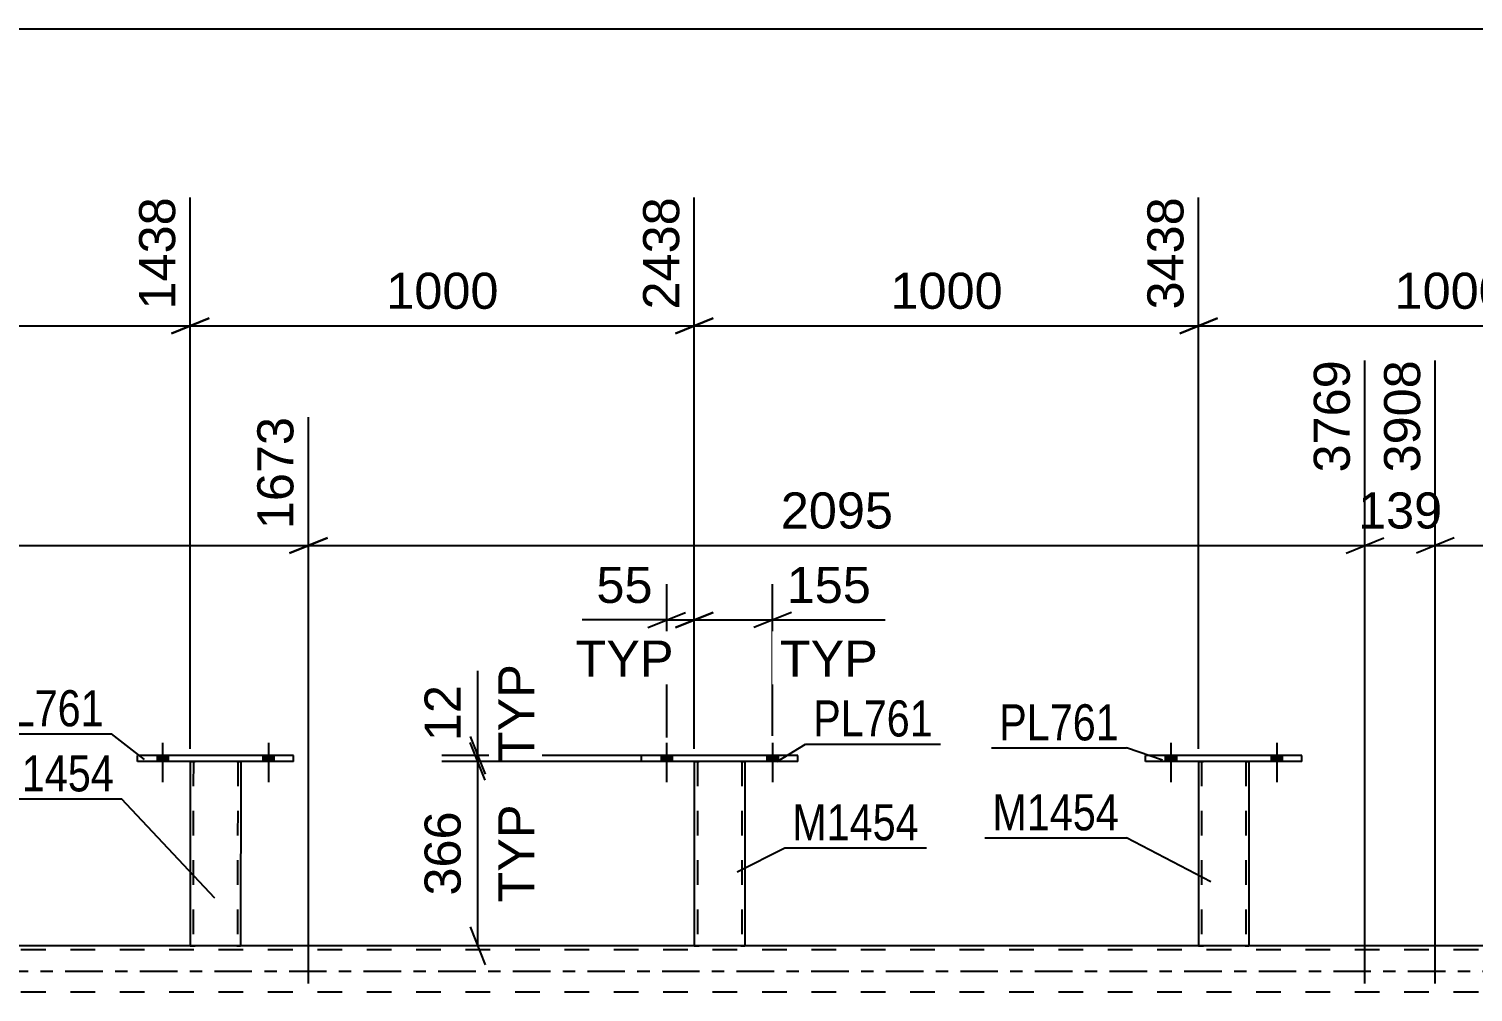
# Model space of a CAD drawing. Header units: millimetres. Extents: x 0 to 841, y 0 to 594.
# Drawn here: x 93.3 to 207.9, y 434.6 to 511.1 of the extents above; entities that cross this region are included whole.
import ezdxf

# ---------------------------------------------------------------- set-up
doc = ezdxf.new("R2010")
doc.units = ezdxf.units.MM
doc.linetypes.add('DXK_LINE_DOT2', pattern=[3.9198, 1.9599, -1.9599])
doc.linetypes.add('DXK_LINE_DOT3', pattern=[5.9187, 2.979, -0.9799, 0.9799, -0.9799])
doc.styles.add('Arial', font='ARIAL.TTF', dxfattribs={"height": 0.2})
doc.styles.add('Arial Narrow', font='ARIALN.TTF', dxfattribs={"height": 0.2})

# ---------------------------------------------------------------- blocks, each defined once
blk = doc.blocks.new('Bolt-318892572-5071 - 4655')
at = {"linetype": 'Continuous'}
for points in [[(183.47, 452.92), (184.35, 452.92), (184.35, 453.4), (183.47, 453.4)], [(191.87, 452.92), (192.75, 452.92), (192.75, 453.4), (191.87, 453.4)]]:
    blk.add_hatch(color=1, dxfattribs=at).paths.add_polyline_path(points)
at = {"color": 1, "linetype": 'Continuous'}
for p, q in [((183.91, 454.4), (183.91, 451.28)), ((192.31, 454.4), (192.31, 451.28)), ((183.47, 453.4), (183.47, 452.92)), ((184.35, 453.4), (184.35, 452.92)), ((191.87, 453.4), (191.87, 452.92)), ((192.75, 453.4), (192.75, 452.92))]:
    blk.add_line(p, q, dxfattribs=at)
blk = doc.blocks.new('Part-318892572-4918 - 4655')
at = {"color": 2, "linetype": 'Continuous'}
for p, q in [((181.91, 452.92), (181.91, 453.4)), ((194.31, 453.4), (181.91, 453.4)), ((194.31, 452.92), (181.91, 452.92)), ((194.31, 452.92), (194.31, 453.4))]:
    blk.add_line(p, q, dxfattribs=at)
blk = doc.blocks.new('Part-318892572-4968 - 4655')
at = {"color": 2, "linetype": 'Continuous'}
for p, q in [((101.91, 452.92), (101.91, 453.4)), ((114.31, 453.4), (101.91, 453.4)), ((114.31, 452.92), (101.91, 452.92)), ((114.31, 452.92), (114.31, 453.4))]:
    blk.add_line(p, q, dxfattribs=at)
blk = doc.blocks.new('Part-318892572-4923 - 4655')
at = {"color": 2, "linetype": 'Continuous'}
for p, q in [((146.1, 452.92), (146.1, 438.28)), ((150.1, 452.92), (150.1, 438.28)), ((146.14, 438.28), (146.1, 438.28)), ((146.24, 438.28), (146.14, 438.28)), ((146.39, 438.28), (146.24, 438.28)), ((149.8, 438.28), (146.39, 438.28)), ((149.96, 438.28), (149.8, 438.28)), ((150.06, 438.28), (149.96, 438.28)), ((150.1, 438.28), (150.06, 438.28))]:
    blk.add_line(p, q, dxfattribs=at)
at = {"color": 7, "linetype": 'DXK_LINE_DOT2'}
for p, q in [((146.1, 452.92), (146.1, 452.92)), ((146.1, 452.92), (146.1, 452.92)), ((146.1, 452.92), (146.1, 452.92)), ((146.14, 452.92), (146.1, 452.92)), ((146.1, 452.92), (146.14, 452.92)), ((146.24, 452.92), (146.14, 452.92)), ((146.14, 452.92), (146.24, 452.92)), ((146.36, 452.92), (146.24, 452.92)), ((146.24, 452.92), (146.4, 452.92)), ((146.34, 452.92), (146.34, 452.92)), ((146.34, 452.92), (146.34, 438.28)), ((146.36, 452.92), (146.34, 452.92)), ((146.34, 452.92), (146.36, 452.92)), ((149.81, 452.92), (146.36, 452.92)), ((146.41, 452.92), (146.36, 452.92)), ((146.36, 452.92), (146.41, 452.92)), ((149.81, 452.92), (146.4, 452.92)), ((149.72, 452.92), (146.41, 452.92)), ((146.41, 452.92), (146.49, 452.92)), ((149.79, 452.92), (146.49, 452.92)), ((149.79, 452.92), (149.72, 452.92)), ((149.84, 452.92), (149.79, 452.92)), ((149.79, 452.92), (149.84, 452.92)), ((149.81, 452.92), (149.96, 452.92)), ((149.96, 452.92), (149.81, 452.92)), ((149.86, 452.92), (149.84, 452.92)), ((149.84, 452.92), (149.86, 452.92)), ((149.86, 452.92), (149.86, 452.92)), ((149.86, 452.92), (149.86, 438.28)), ((149.96, 452.92), (150.07, 452.92)), ((150.07, 452.92), (149.96, 452.92)), ((150.07, 452.92), (150.1, 452.92)), ((150.1, 452.92), (150.07, 452.92)), ((150.1, 452.92), (150.1, 452.92)), ((150.1, 452.92), (150.1, 452.92)), ((150.1, 452.92), (150.1, 452.92)), ((146.1, 438.28), (146.14, 438.28)), ((146.14, 438.28), (146.24, 438.28)), ((146.24, 438.28), (146.39, 438.28)), ((146.36, 438.28), (146.34, 438.28)), ((146.34, 438.28), (146.36, 438.28)), ((146.41, 438.28), (146.36, 438.28)), ((146.36, 438.28), (146.39, 438.28)), ((149.8, 438.28), (146.39, 438.28)), ((146.39, 438.28), (146.41, 438.28)), ((149.71, 438.28), (146.41, 438.28)), ((146.41, 438.28), (146.49, 438.28)), ((149.84, 438.28), (146.49, 438.28)), ((149.79, 438.28), (149.71, 438.28)), ((149.84, 438.28), (149.79, 438.28)), ((149.8, 438.28), (149.96, 438.28)), ((149.86, 438.28), (149.84, 438.28)), ((149.84, 438.28), (149.86, 438.28)), ((149.96, 438.28), (150.06, 438.28)), ((150.06, 438.28), (150.1, 438.28))]:
    blk.add_line(p, q, dxfattribs=at)
blk = doc.blocks.new('Part-318892572-4928 - 4655')
at = {"color": 2, "linetype": 'Continuous'}
for p, q in [((141.9, 452.92), (141.9, 453.4)), ((154.3, 453.4), (141.9, 453.4)), ((154.3, 452.92), (141.9, 452.92)), ((154.3, 452.92), (154.3, 453.4))]:
    blk.add_line(p, q, dxfattribs=at)
blk = doc.blocks.new('Part-318892572-4933 - 4655')
at = {"color": 2, "linetype": 'Continuous'}
for p, q in [((106.11, 452.92), (106.1, 438.28)), ((110.11, 452.92), (110.1, 438.28)), ((106.14, 438.28), (106.1, 438.28)), ((106.25, 438.28), (106.14, 438.28)), ((106.4, 438.28), (106.25, 438.28)), ((109.81, 438.28), (106.4, 438.28)), ((109.96, 438.28), (109.81, 438.28)), ((110.07, 438.28), (109.96, 438.28)), ((110.1, 438.28), (110.07, 438.28))]:
    blk.add_line(p, q, dxfattribs=at)
at = {"color": 7, "linetype": 'DXK_LINE_DOT2'}
for p, q in [((106.11, 452.92), (106.11, 452.92)), ((106.11, 452.92), (106.11, 452.92)), ((106.11, 452.92), (106.11, 452.92)), ((106.15, 452.92), (106.11, 452.92)), ((106.11, 452.92), (106.15, 452.92)), ((106.25, 452.92), (106.15, 452.92)), ((106.15, 452.92), (106.25, 452.92)), ((106.41, 452.92), (106.25, 452.92)), ((106.25, 452.92), (106.41, 452.92)), ((106.35, 452.92), (106.34, 438.28)), ((106.35, 452.92), (106.35, 452.92)), ((106.37, 452.92), (106.35, 452.92)), ((106.35, 452.92), (106.37, 452.92)), ((106.42, 452.92), (106.37, 452.92)), ((106.37, 452.92), (106.42, 452.92)), ((109.81, 452.92), (106.41, 452.92)), ((109.81, 452.92), (106.41, 452.92)), ((109.72, 452.92), (106.42, 452.92)), ((106.42, 452.92), (106.5, 452.92)), ((109.8, 452.92), (106.5, 452.92)), ((109.8, 452.92), (109.72, 452.92)), ((109.85, 452.92), (109.8, 452.92)), ((109.8, 452.92), (109.85, 452.92)), ((109.81, 452.92), (109.97, 452.92)), ((109.97, 452.92), (109.81, 452.92)), ((109.87, 452.92), (109.85, 452.92)), ((109.85, 452.92), (109.87, 452.92)), ((109.87, 452.92), (109.86, 438.28)), ((109.87, 452.92), (109.87, 452.92)), ((109.97, 452.92), (110.07, 452.92)), ((110.07, 452.92), (109.97, 452.92)), ((110.07, 452.92), (110.11, 452.92)), ((110.11, 452.92), (110.07, 452.92)), ((110.11, 452.92), (110.11, 452.92)), ((110.11, 452.92), (110.11, 452.92)), ((110.11, 452.92), (110.11, 452.92)), ((106.1, 438.28), (106.14, 438.28)), ((106.14, 438.28), (106.25, 438.28)), ((106.25, 438.28), (106.4, 438.28)), ((106.36, 438.28), (106.34, 438.28)), ((106.34, 438.28), (106.36, 438.28)), ((106.42, 438.28), (106.36, 438.28)), ((106.36, 438.28), (106.4, 438.28)), ((109.81, 438.28), (106.4, 438.28)), ((106.4, 438.28), (106.42, 438.28)), ((109.72, 438.28), (106.42, 438.28)), ((106.42, 438.28), (106.49, 438.28)), ((109.79, 438.28), (106.49, 438.28)), ((109.79, 438.28), (109.72, 438.28)), ((109.85, 438.28), (109.79, 438.28)), ((109.79, 438.28), (109.85, 438.28)), ((109.81, 438.28), (109.96, 438.28)), ((109.86, 438.28), (109.85, 438.28)), ((109.85, 438.28), (109.86, 438.28)), ((109.96, 438.28), (110.07, 438.28)), ((110.07, 438.28), (110.1, 438.28))]:
    blk.add_line(p, q, dxfattribs=at)
blk = doc.blocks.new('Part-318892572-5029 - 4655')
at = {"color": 2, "linetype": 'Continuous'}
for p, q in [((106.1, 438.28), (84.35, 438.28)), ((146.1, 438.28), (110.1, 438.28)), ((186.1, 438.28), (150.1, 438.28)), ((226.11, 438.28), (190.1, 438.28))]:
    blk.add_line(p, q, dxfattribs=at)
at = {"color": 7, "linetype": 'DXK_LINE_DOT2'}
for p, q in [((768.84, 437.96), (84.35, 437.96)), ((768.84, 438.28), (106.1, 438.28)), ((110.1, 438.28), (106.1, 438.28)), ((150.1, 438.28), (146.1, 438.28)), ((190.1, 438.28), (186.1, 438.28)), ((768.84, 434.6), (84.35, 434.6))]:
    blk.add_line(p, q, dxfattribs=at)
at = {"color": 7, "linetype": 'DXK_LINE_DOT3'}
blk.add_line((84.35, 436.28), (778.64, 436.28), dxfattribs=at)
blk = doc.blocks.new('Bolt-318892572-5072 - 4655')
at = {"linetype": 'Continuous'}
for points in [[(183.47, 452.92), (184.35, 452.92), (184.35, 453.4), (183.47, 453.4)], [(191.87, 452.92), (192.75, 452.92), (192.75, 453.4), (191.87, 453.4)]]:
    blk.add_hatch(color=1, dxfattribs=at).paths.add_polyline_path(points)
at = {"color": 1, "linetype": 'Continuous'}
for p, q in [((183.91, 454.4), (183.91, 451.28)), ((192.31, 454.4), (192.31, 451.28)), ((183.47, 453.4), (183.47, 452.92)), ((184.35, 453.4), (184.35, 452.92)), ((191.87, 453.4), (191.87, 452.92)), ((192.75, 453.4), (192.75, 452.92))]:
    blk.add_line(p, q, dxfattribs=at)
blk = doc.blocks.new('Bolt-318892572-5073 - 4655')
at = {"linetype": 'Continuous'}
for points in [[(143.46, 452.92), (144.34, 452.92), (144.34, 453.4), (143.46, 453.4)], [(151.86, 452.92), (152.74, 452.92), (152.74, 453.4), (151.86, 453.4)]]:
    blk.add_hatch(color=1, dxfattribs=at).paths.add_polyline_path(points)
at = {"color": 1, "linetype": 'Continuous'}
for p, q in [((143.9, 454.4), (143.9, 451.28)), ((152.3, 454.4), (152.3, 451.28)), ((143.46, 453.4), (143.46, 452.92)), ((144.34, 453.4), (144.34, 452.92)), ((151.86, 453.4), (151.86, 452.92)), ((152.74, 453.4), (152.74, 452.92))]:
    blk.add_line(p, q, dxfattribs=at)
blk = doc.blocks.new('Bolt-318892572-5074 - 4655')
at = {"linetype": 'Continuous'}
for points in [[(143.46, 452.92), (144.34, 452.92), (144.34, 453.4), (143.46, 453.4)], [(151.86, 452.92), (152.74, 452.92), (152.74, 453.4), (151.86, 453.4)]]:
    blk.add_hatch(color=1, dxfattribs=at).paths.add_polyline_path(points)
at = {"color": 1, "linetype": 'Continuous'}
for p, q in [((143.9, 454.4), (143.9, 451.28)), ((152.3, 454.4), (152.3, 451.28)), ((143.46, 453.4), (143.46, 452.92)), ((144.34, 453.4), (144.34, 452.92)), ((151.86, 453.4), (151.86, 452.92)), ((152.74, 453.4), (152.74, 452.92))]:
    blk.add_line(p, q, dxfattribs=at)
blk = doc.blocks.new('Bolt-318892572-5075 - 4655')
at = {"linetype": 'Continuous'}
for points in [[(103.47, 452.92), (104.35, 452.92), (104.35, 453.4), (103.47, 453.4)], [(111.87, 452.92), (112.75, 452.92), (112.75, 453.4), (111.87, 453.4)]]:
    blk.add_hatch(color=1, dxfattribs=at).paths.add_polyline_path(points)
at = {"color": 1, "linetype": 'Continuous'}
for p, q in [((103.91, 454.4), (103.91, 451.28)), ((112.31, 454.4), (112.31, 451.28)), ((103.47, 453.4), (103.47, 452.92)), ((104.35, 453.4), (104.35, 452.92)), ((111.87, 453.4), (111.87, 452.92)), ((112.75, 453.4), (112.75, 452.92))]:
    blk.add_line(p, q, dxfattribs=at)
blk = doc.blocks.new('Bolt-318892572-5099 - 4655')
at = {"linetype": 'Continuous'}
for points in [[(103.47, 452.92), (104.35, 452.92), (104.35, 453.4), (103.47, 453.4)], [(111.87, 452.92), (112.75, 452.92), (112.75, 453.4), (111.87, 453.4)]]:
    blk.add_hatch(color=1, dxfattribs=at).paths.add_polyline_path(points)
at = {"color": 1, "linetype": 'Continuous'}
for p, q in [((103.91, 454.4), (103.91, 451.28)), ((112.31, 454.4), (112.31, 451.28)), ((103.47, 453.4), (103.47, 452.92)), ((104.35, 453.4), (104.35, 452.92)), ((111.87, 453.4), (111.87, 452.92)), ((112.75, 453.4), (112.75, 452.92))]:
    blk.add_line(p, q, dxfattribs=at)
blk = doc.blocks.new('Part-318892572-5110 - 4655')
at = {"color": 2, "linetype": 'Continuous'}
for p, q in [((186.11, 452.92), (186.1, 438.28)), ((190.11, 452.92), (190.1, 438.28)), ((186.14, 438.28), (186.1, 438.28)), ((186.24, 438.28), (186.14, 438.28)), ((186.4, 438.28), (186.24, 438.28)), ((189.81, 438.28), (186.4, 438.28)), ((189.96, 438.28), (189.81, 438.28)), ((190.07, 438.28), (189.96, 438.28)), ((190.1, 438.28), (190.07, 438.28))]:
    blk.add_line(p, q, dxfattribs=at)
at = {"color": 7, "linetype": 'DXK_LINE_DOT2'}
for p, q in [((186.11, 452.92), (186.11, 452.92)), ((186.11, 452.92), (186.11, 452.92)), ((186.11, 452.92), (186.11, 452.92)), ((186.15, 452.92), (186.11, 452.92)), ((186.11, 452.92), (186.15, 452.92)), ((186.25, 452.92), (186.15, 452.92)), ((186.15, 452.92), (186.25, 452.92)), ((186.37, 452.92), (186.25, 452.92)), ((186.25, 452.92), (186.4, 452.92)), ((186.35, 452.92), (186.34, 438.28)), ((186.35, 452.92), (186.35, 452.92)), ((186.37, 452.92), (186.35, 452.92)), ((186.35, 452.92), (186.37, 452.92)), ((189.81, 452.92), (186.37, 452.92)), ((186.42, 452.92), (186.37, 452.92)), ((186.37, 452.92), (186.42, 452.92)), ((189.81, 452.92), (186.4, 452.92)), ((189.72, 452.92), (186.42, 452.92)), ((186.42, 452.92), (186.5, 452.92)), ((189.8, 452.92), (186.5, 452.92)), ((189.8, 452.92), (189.72, 452.92)), ((189.85, 452.92), (189.8, 452.92)), ((189.8, 452.92), (189.85, 452.92)), ((189.81, 452.92), (189.97, 452.92)), ((189.97, 452.92), (189.81, 452.92)), ((189.87, 452.92), (189.85, 452.92)), ((189.85, 452.92), (189.87, 452.92)), ((189.87, 452.92), (189.86, 438.28)), ((189.87, 452.92), (189.87, 452.92)), ((189.97, 452.92), (190.07, 452.92)), ((190.07, 452.92), (189.97, 452.92)), ((190.07, 452.92), (190.11, 452.92)), ((190.11, 452.92), (190.07, 452.92)), ((190.11, 452.92), (190.11, 452.92)), ((190.11, 452.92), (190.11, 452.92)), ((190.11, 452.92), (190.11, 452.92)), ((186.1, 438.28), (186.14, 438.28)), ((186.14, 438.28), (186.24, 438.28)), ((186.24, 438.28), (186.4, 438.28)), ((186.36, 438.28), (186.34, 438.28)), ((186.34, 438.28), (186.36, 438.28)), ((186.41, 438.28), (186.36, 438.28)), ((186.36, 438.28), (186.4, 438.28)), ((189.81, 438.28), (186.4, 438.28)), ((186.4, 438.28), (186.41, 438.28)), ((189.72, 438.28), (186.41, 438.28)), ((186.41, 438.28), (186.49, 438.28)), ((189.85, 438.28), (186.49, 438.28)), ((189.79, 438.28), (189.72, 438.28)), ((189.85, 438.28), (189.79, 438.28)), ((189.81, 438.28), (189.96, 438.28)), ((189.86, 438.28), (189.85, 438.28)), ((189.85, 438.28), (189.86, 438.28)), ((189.96, 438.28), (190.07, 438.28)), ((190.07, 438.28), (190.1, 438.28))]:
    blk.add_line(p, q, dxfattribs=at)
blk = doc.blocks.new('StraightDimension-318892572-5475 - 4655')
at = {"color": 7, "linetype": 'Continuous'}
for p, q in [((199.31, 435.28), (199.31, 484.75)), ((204.89, 435.28), (204.89, 484.75)), ((197.81, 469.46), (200.81, 470.66)), ((199.31, 470.06), (204.89, 470.06)), ((206.39, 470.66), (203.39, 469.46))]:
    blk.add_line(p, q, dxfattribs=at)
at = {"color": 0}
blk.add_wipeout([(206.03, 470.81), (206.03, 475.01), (198.16, 475.01), (198.16, 470.81)], dxfattribs=at)
at = {"color": 3, "style": 'Arial'}
blk.add_text('139', height=2.865, dxfattribs=at).set_placement((198.76, 471.41))
at = {"color": 0, "linetype": 'Continuous'}
blk.add_wipeout([(204.29, 485.35), (200.09, 485.35), (200.09, 475.26), (204.29, 475.26)], dxfattribs=at)
at = {"color": 3, "linetype": 'Continuous', "style": 'Arial'}
blk.add_text('3908', height=2.865, rotation=90.0002, dxfattribs=at).set_placement((203.69, 475.86))
blk = doc.blocks.new('StraightDimension-318892572-5509 - 4655')
at = {"color": 7, "linetype": 'Continuous'}
for p, q in [((106.11, 453.91), (106.11, 497.7)), ((146.1, 453.92), (146.1, 497.7)), ((107.61, 488.1), (104.61, 486.9)), ((106.11, 487.5), (146.1, 487.5)), ((144.6, 486.9), (147.6, 488.1))]:
    blk.add_line(p, q, dxfattribs=at)
at = {"color": 0}
blk.add_wipeout([(131.15, 488.25), (131.15, 492.45), (121.06, 492.45), (121.06, 488.25)], dxfattribs=at)
at = {"color": 3, "style": 'Arial'}
blk.add_text('1000', height=2.865, dxfattribs=at).set_placement((121.66, 488.85))
at = {"color": 0, "linetype": 'Continuous'}
blk.add_wipeout([(145.5, 498.3), (141.3, 498.3), (141.3, 488.2), (145.5, 488.2)], dxfattribs=at)
at = {"color": 3, "linetype": 'Continuous', "style": 'Arial'}
blk.add_text('2438', height=2.865, rotation=90.0002, dxfattribs=at).set_placement((144.9, 488.8))
blk = doc.blocks.new('StraightDimension-318892572-5461 - 4655')
at = {"color": 7, "linetype": 'Continuous'}
for p, q in [((204.89, 435.28), (204.89, 484.75)), ((284.44, 435.28), (284.44, 484.75)), ((206.39, 470.66), (203.39, 469.46)), ((204.89, 470.06), (284.44, 470.06)), ((282.94, 469.46), (285.94, 470.66))]:
    blk.add_line(p, q, dxfattribs=at)
at = {"color": 0, "linetype": 'Continuous'}
blk.add_wipeout([(283.84, 485.35), (279.64, 485.35), (279.64, 475.26), (283.84, 475.26)], dxfattribs=at)
at = {"color": 0}
blk.add_wipeout([(249.71, 470.81), (249.71, 475.01), (239.62, 475.01), (239.62, 470.81)], dxfattribs=at)
at = {"color": 3, "linetype": 'Continuous', "style": 'Arial'}
blk.add_text('5897', height=2.865, rotation=90.0002, dxfattribs=at).set_placement((283.24, 475.86))
at = {"color": 3, "style": 'Arial'}
blk.add_text('1989', height=2.865, dxfattribs=at).set_placement((240.22, 471.41))
blk = doc.blocks.new('StraightDimension-318892572-5517 - 4655')
at = {"color": 7, "linetype": 'Continuous'}
for p, q in [((146.1, 453.92), (146.1, 497.7)), ((186.11, 453.92), (186.11, 497.7)), ((147.6, 488.1), (144.6, 486.9)), ((146.1, 487.5), (186.11, 487.5)), ((184.61, 486.9), (187.61, 488.1))]:
    blk.add_line(p, q, dxfattribs=at)
at = {"color": 0}
blk.add_wipeout([(171.15, 488.25), (171.15, 492.45), (161.06, 492.45), (161.06, 488.25)], dxfattribs=at)
at = {"color": 3, "style": 'Arial'}
blk.add_text('1000', height=2.865, dxfattribs=at).set_placement((161.66, 488.85))
at = {"color": 0, "linetype": 'Continuous'}
blk.add_wipeout([(185.51, 498.3), (181.31, 498.3), (181.31, 488.2), (185.51, 488.2)], dxfattribs=at)
at = {"color": 3, "linetype": 'Continuous', "style": 'Arial'}
blk.add_text('3438', height=2.865, rotation=90.0002, dxfattribs=at).set_placement((184.91, 488.8))
blk = doc.blocks.new('StraightDimension-318892572-5525 - 4655')
at = {"color": 7, "linetype": 'Continuous'}
for p, q in [((186.11, 453.92), (186.11, 497.7)), ((226.11, 453.91), (226.11, 497.7)), ((187.61, 488.1), (184.61, 486.9)), ((186.11, 487.5), (226.11, 487.5)), ((224.61, 486.9), (227.61, 488.1))]:
    blk.add_line(p, q, dxfattribs=at)
at = {"color": 0}
blk.add_wipeout([(211.16, 488.25), (211.16, 492.45), (201.06, 492.45), (201.06, 488.25)], dxfattribs=at)
at = {"color": 3, "style": 'Arial'}
blk.add_text('1000', height=2.865, dxfattribs=at).set_placement((201.66, 488.85))
at = {"color": 0, "linetype": 'Continuous'}
blk.add_wipeout([(225.51, 498.3), (221.31, 498.3), (221.31, 488.2), (225.51, 488.2)], dxfattribs=at)
at = {"color": 3, "linetype": 'Continuous', "style": 'Arial'}
blk.add_text('4439', height=2.865, rotation=90.0002, dxfattribs=at).set_placement((224.91, 488.8))
blk = doc.blocks.new('StraightDimension-318892572-5204 - 4655')
at = {"color": 7, "linetype": 'Continuous'}
for p, q in [((128.91, 453.4), (128.91, 460.1)), ((128.91, 453.4), (128.91, 460.1)), ((128.31, 454.9), (129.51, 451.9)), ((129.51, 451.42), (128.31, 454.42)), ((147.1, 453.4), (126.06, 453.4)), ((147.1, 452.92), (126.06, 452.92)), ((128.91, 452.92), (128.91, 453.4))]:
    blk.add_line(p, q, dxfattribs=at)
at = {"color": 0, "linetype": 'Continuous'}
blk.add_wipeout([(134.01, 461.24), (129.81, 461.24), (129.81, 452.26), (134.01, 452.26)], dxfattribs=at)
at = {"color": 0}
blk.add_wipeout([(128.16, 459.57), (123.96, 459.57), (123.96, 453.93), (128.16, 453.93)], dxfattribs=at)
at = {"color": 3, "linetype": 'Continuous', "style": 'Arial'}
blk.add_text('TYP', height=2.865, rotation=90.0002, dxfattribs=at).set_placement((133.41, 452.86))
at = {"color": 3, "style": 'Arial'}
blk.add_text('12', height=2.865, rotation=90.0002, dxfattribs=at).set_placement((127.56, 454.53))
blk = doc.blocks.new('StraightDimension-318892572-5218 - 4655')
at = {"color": 7, "linetype": 'Continuous'}
for p, q in [((129.51, 451.42), (128.31, 454.42)), ((147.1, 452.92), (126.06, 452.92)), ((128.91, 438.28), (128.91, 452.92)), ((128.31, 439.78), (129.51, 436.78)), ((145.1, 438.28), (126.06, 438.28))]:
    blk.add_line(p, q, dxfattribs=at)
at = {"color": 0}
blk.add_wipeout([(128.16, 449.54), (123.96, 449.54), (123.96, 441.67), (128.16, 441.67)], dxfattribs=at)
at = {"color": 0, "linetype": 'Continuous'}
blk.add_wipeout([(134.01, 450.09), (129.81, 450.09), (129.81, 441.12), (134.01, 441.12)], dxfattribs=at)
at = {"color": 3, "linetype": 'Continuous', "style": 'Arial'}
blk.add_text('TYP', height=2.865, rotation=90.0002, dxfattribs=at).set_placement((133.41, 441.72))
at = {"color": 3, "style": 'Arial'}
blk.add_text('366', height=2.865, rotation=90.0002, dxfattribs=at).set_placement((127.56, 442.27))
blk = doc.blocks.new('StraightDimension-318892572-5227 - 4655')
at = {"color": 7, "linetype": 'Continuous'}
for p, q in [((143.91, 454.81), (143.91, 467)), ((146.1, 453.92), (146.1, 467)), ((143.91, 464.15), (137.21, 464.15)), ((143.91, 464.15), (137.21, 464.15)), ((142.41, 463.55), (145.41, 464.75)), ((143.91, 464.15), (146.1, 464.15)), ((147.6, 464.75), (144.6, 463.55))]:
    blk.add_line(p, q, dxfattribs=at)
at = {"color": 0}
blk.add_wipeout([(143.38, 464.9), (143.38, 469.1), (137.73, 469.1), (137.73, 464.9)], dxfattribs=at)
at = {"color": 0, "linetype": 'Continuous'}
blk.add_wipeout([(145.05, 459.05), (145.05, 463.25), (136.07, 463.25), (136.07, 459.05)], dxfattribs=at)
at = {"color": 3, "style": 'Arial'}
blk.add_text('55', height=2.865, dxfattribs=at).set_placement((138.33, 465.5))
at = {"color": 3, "linetype": 'Continuous', "style": 'Arial'}
blk.add_text('TYP', height=2.865, dxfattribs=at).set_placement((136.67, 459.65))
blk = doc.blocks.new('StraightDimension-318892572-5231 - 4655')
at = {"color": 7, "linetype": 'Continuous'}
for p, q in [((146.1, 453.92), (146.1, 467)), ((152.31, 454.96), (152.31, 467)), ((144.6, 463.55), (147.6, 464.75)), ((146.1, 464.15), (152.31, 464.15)), ((153.81, 464.75), (150.81, 463.55)), ((152.31, 464.15), (161.23, 464.15)), ((152.31, 464.15), (161.23, 464.15))]:
    blk.add_line(p, q, dxfattribs=at)
at = {"color": 0}
blk.add_wipeout([(160.7, 464.9), (160.7, 469.1), (152.83, 469.1), (152.83, 464.9)], dxfattribs=at)
at = {"color": 0, "linetype": 'Continuous'}
blk.add_wipeout([(161.25, 459.05), (161.25, 463.25), (152.28, 463.25), (152.28, 459.05)], dxfattribs=at)
at = {"color": 3, "style": 'Arial'}
blk.add_text('155', height=2.865, dxfattribs=at).set_placement((153.43, 465.5))
at = {"color": 3, "linetype": 'Continuous', "style": 'Arial'}
blk.add_text('TYP', height=2.865, dxfattribs=at).set_placement((152.88, 459.65))
blk = doc.blocks.new('StraightDimension-318892572-5236 - 4655')
at = {"color": 7, "linetype": 'Continuous'}
for p, q in [((115.49, 435.28), (115.49, 480.25)), ((50.51, 439.28), (50.51, 473.58)), ((52.01, 470.66), (49.01, 469.46)), ((50.51, 470.06), (115.49, 470.06)), ((113.99, 469.46), (116.99, 470.66))]:
    blk.add_line(p, q, dxfattribs=at)
at = {"color": 0}
blk.add_wipeout([(88.05, 470.81), (88.05, 475.01), (77.96, 475.01), (77.96, 470.81)], dxfattribs=at)
at = {"color": 3, "style": 'Arial'}
blk.add_text('1673', height=2.865, dxfattribs=at).set_placement((78.56, 471.41))
at = {"color": 0, "linetype": 'Continuous'}
for points in [[(114.89, 480.85), (110.69, 480.85), (110.69, 470.76), (114.89, 470.76)], [(49.91, 474.18), (45.71, 474.18), (45.71, 470.76), (49.91, 470.76)]]:
    blk.add_wipeout(points, dxfattribs=at)
at = {"color": 3, "linetype": 'Continuous', "style": 'Arial'}
for s, height, p in [('1673', 2.865, (114.29, 471.36)), ('0', 2.87, (49.31, 471.36))]:
    blk.add_text(s, height=height, rotation=90.0002, dxfattribs=at).set_placement(p)
blk = doc.blocks.new('StraightDimension-318892572-5489 - 4655')
at = {"color": 7, "linetype": 'Continuous'}
for p, q in [((199.31, 435.28), (199.31, 484.75)), ((115.49, 435.28), (115.49, 480.25)), ((116.99, 470.66), (113.99, 469.46)), ((115.49, 470.06), (199.31, 470.06)), ((197.81, 469.46), (200.81, 470.66))]:
    blk.add_line(p, q, dxfattribs=at)
at = {"color": 0, "linetype": 'Continuous'}
blk.add_wipeout([(198.71, 485.35), (194.51, 485.35), (194.51, 475.26), (198.71, 475.26)], dxfattribs=at)
at = {"color": 0}
blk.add_wipeout([(162.45, 470.81), (162.45, 475.01), (152.36, 475.01), (152.36, 470.81)], dxfattribs=at)
at = {"color": 3, "linetype": 'Continuous', "style": 'Arial'}
blk.add_text('3769', height=2.865, rotation=90.0002, dxfattribs=at).set_placement((198.11, 475.86))
at = {"color": 3, "style": 'Arial'}
blk.add_text('2095', height=2.865, dxfattribs=at).set_placement((152.96, 471.41))
blk = doc.blocks.new('StraightDimension-318892572-5501 - 4655')
at = {"color": 7, "linetype": 'Continuous'}
for p, q in [((106.11, 453.91), (106.11, 497.7)), ((68.05, 453.92), (68.05, 495.48)), ((69.55, 488.1), (66.55, 486.9)), ((68.05, 487.5), (106.11, 487.5)), ((104.61, 486.9), (107.61, 488.1))]:
    blk.add_line(p, q, dxfattribs=at)
at = {"color": 0}
blk.add_wipeout([(92.12, 488.25), (92.12, 492.45), (82.03, 492.45), (82.03, 488.25)], dxfattribs=at)
at = {"color": 3, "style": 'Arial'}
blk.add_text('1000', height=2.865, dxfattribs=at).set_placement((82.63, 488.85))
at = {"color": 0, "linetype": 'Continuous'}
blk.add_wipeout([(105.51, 498.3), (101.31, 498.3), (101.31, 488.2), (105.51, 488.2)], dxfattribs=at)
at = {"color": 3, "linetype": 'Continuous', "style": 'Arial'}
blk.add_text('1438', height=2.865, rotation=90.0002, dxfattribs=at).set_placement((104.91, 488.8))
blk = doc.blocks.new('StraightDimension-318892572-6740 - 6435')
at = {"color": 7, "linetype": 'Continuous'}
blk.add_line((58.86, 511.08), (768.9, 511.08), dxfattribs=at)
blk = doc.blocks.new('Mark-318892572-4914 - 4655')
at = {"color": 30, "linetype": 'Continuous'}
for p in [(169.69, 453.99), (183.24, 453.02)]:
    blk.add_line(p, (180.39, 453.99), dxfattribs=at)
at = {"color": 0}
blk.add_wipeout([(179.79, 454.59), (179.79, 457.59), (170.29, 457.59), (170.29, 454.59)], dxfattribs=at)
blk.add_wipeout([(179.79, 454.59), (179.79, 457.59), (170.29, 457.59), (170.29, 454.59)], dxfattribs=at)
at = {"color": 3, "style": 'Arial Narrow'}
blk.add_text('PL761', height=2.863, dxfattribs=at).set_placement((170.29, 454.59))
blk = doc.blocks.new('Mark-318892572-4919 - 4655')
at = {"color": 30, "linetype": 'Continuous'}
for p, q in [((149.51, 444.15), (153.27, 446.06)), ((153.27, 446.06), (164.52, 446.06))]:
    blk.add_line(p, q, dxfattribs=at)
at = {"color": 0}
blk.add_wipeout([(163.92, 446.66), (163.92, 449.66), (153.87, 449.66), (153.87, 446.66)], dxfattribs=at)
blk.add_wipeout([(163.92, 446.66), (163.92, 449.66), (153.87, 449.66), (153.87, 446.66)], dxfattribs=at)
at = {"color": 3, "style": 'Arial Narrow'}
blk.add_text('M1454', height=2.863, dxfattribs=at).set_placement((153.87, 446.66))
blk = doc.blocks.new('Mark-318892572-4924 - 4655')
at = {"color": 30, "linetype": 'Continuous'}
for p, q in [((152.67, 452.92), (154.93, 454.3)), ((154.93, 454.3), (165.64, 454.3))]:
    blk.add_line(p, q, dxfattribs=at)
at = {"color": 0}
blk.add_wipeout([(165.04, 454.9), (165.04, 457.9), (155.53, 457.9), (155.53, 454.9)], dxfattribs=at)
blk.add_wipeout([(165.04, 454.9), (165.04, 457.9), (155.53, 457.9), (155.53, 454.9)], dxfattribs=at)
at = {"color": 3, "style": 'Arial Narrow'}
blk.add_text('PL761', height=2.863, dxfattribs=at).set_placement((155.53, 454.9))
blk = doc.blocks.new('Mark-318892572-4929 - 4655')
at = {"color": 30, "linetype": 'Continuous'}
for p in [(89.41, 449.94), (108.05, 442.05)]:
    blk.add_line(p, (100.66, 449.94), dxfattribs=at)
at = {"color": 0}
blk.add_wipeout([(100.06, 450.54), (100.06, 453.54), (90.01, 453.54), (90.01, 450.54)], dxfattribs=at)
blk.add_wipeout([(100.06, 450.54), (100.06, 453.54), (90.01, 453.54), (90.01, 450.54)], dxfattribs=at)
at = {"color": 3, "style": 'Arial Narrow'}
blk.add_text('M1454', height=2.863, dxfattribs=at).set_placement((90.01, 450.54))
blk = doc.blocks.new('Mark-318892572-4964 - 4655')
at = {"color": 30, "linetype": 'Continuous'}
for p in [(89.15, 455.11), (102.47, 453.08)]:
    blk.add_line(p, (99.86, 455.11), dxfattribs=at)
at = {"color": 0}
blk.add_wipeout([(99.26, 455.71), (99.26, 458.71), (89.75, 458.71), (89.75, 455.71)], dxfattribs=at)
blk.add_wipeout([(99.26, 455.71), (99.26, 458.71), (89.75, 458.71), (89.75, 455.71)], dxfattribs=at)
at = {"color": 3, "style": 'Arial Narrow'}
blk.add_text('PL761', height=2.863, dxfattribs=at).set_placement((89.75, 455.71))
blk = doc.blocks.new('Mark-318892572-5106 - 4655')
at = {"color": 30, "linetype": 'Continuous'}
for p in [(169.15, 446.85), (187.08, 443.35)]:
    blk.add_line(p, (180.4, 446.85), dxfattribs=at)
at = {"color": 0}
blk.add_wipeout([(179.8, 447.45), (179.8, 450.45), (169.75, 450.45), (169.75, 447.45)], dxfattribs=at)
blk.add_wipeout([(179.8, 447.45), (179.8, 450.45), (169.75, 450.45), (169.75, 447.45)], dxfattribs=at)
at = {"color": 3, "style": 'Arial Narrow'}
blk.add_text('M1454', height=2.863, dxfattribs=at).set_placement((169.75, 447.45))

msp = doc.modelspace()

# ---------------------------------------------------------------- block references
for name in ['StraightDimension-318892572-6740 - 6435', 'Bolt-318892572-5075 - 4655', 'Bolt-318892572-5099 - 4655', 'Bolt-318892572-5073 - 4655', 'Bolt-318892572-5074 - 4655', 'Bolt-318892572-5071 - 4655', 'Bolt-318892572-5072 - 4655', 'Part-318892572-4968 - 4655', 'Part-318892572-4933 - 4655', 'Part-318892572-4928 - 4655', 'Part-318892572-4923 - 4655', 'Part-318892572-4918 - 4655', 'Part-318892572-5110 - 4655', 'Part-318892572-5029 - 4655']:
    msp.add_blockref(name, (0, 0))

# ---------------------------------------------------------------- next in the draw order: block references
for name in ['StraightDimension-318892572-5509 - 4655', 'StraightDimension-318892572-5475 - 4655']:
    msp.add_blockref(name, (0, 0))

# ---------------------------------------------------------------- next in the draw order: block references
for name in ['StraightDimension-318892572-5517 - 4655', 'StraightDimension-318892572-5461 - 4655', 'StraightDimension-318892572-5236 - 4655']:
    msp.add_blockref(name, (0, 0))

# ---------------------------------------------------------------- next in the draw order: block references
for name in ['StraightDimension-318892572-5501 - 4655', 'StraightDimension-318892572-5525 - 4655', 'StraightDimension-318892572-5204 - 4655']:
    msp.add_blockref(name, (0, 0))

# ---------------------------------------------------------------- next in the draw order: block references
for name in ['StraightDimension-318892572-5218 - 4655', 'Mark-318892572-4929 - 4655']:
    msp.add_blockref(name, (0, 0))

# ---------------------------------------------------------------- next in the draw order: block references
for name in ['StraightDimension-318892572-5227 - 4655', 'Mark-318892572-4964 - 4655']:
    msp.add_blockref(name, (0, 0))

# ---------------------------------------------------------------- next in the draw order: block references
msp.add_blockref('StraightDimension-318892572-5231 - 4655', (0, 0))

# ---------------------------------------------------------------- next in the draw order: block references
msp.add_blockref('StraightDimension-318892572-5489 - 4655', (0, 0))

# ---------------------------------------------------------------- next in the draw order: block references
for name in ['Mark-318892572-4924 - 4655', 'Mark-318892572-4914 - 4655', 'Mark-318892572-5106 - 4655', 'Mark-318892572-4919 - 4655']:
    msp.add_blockref(name, (0, 0))

doc.saveas('drawing.dxf')
